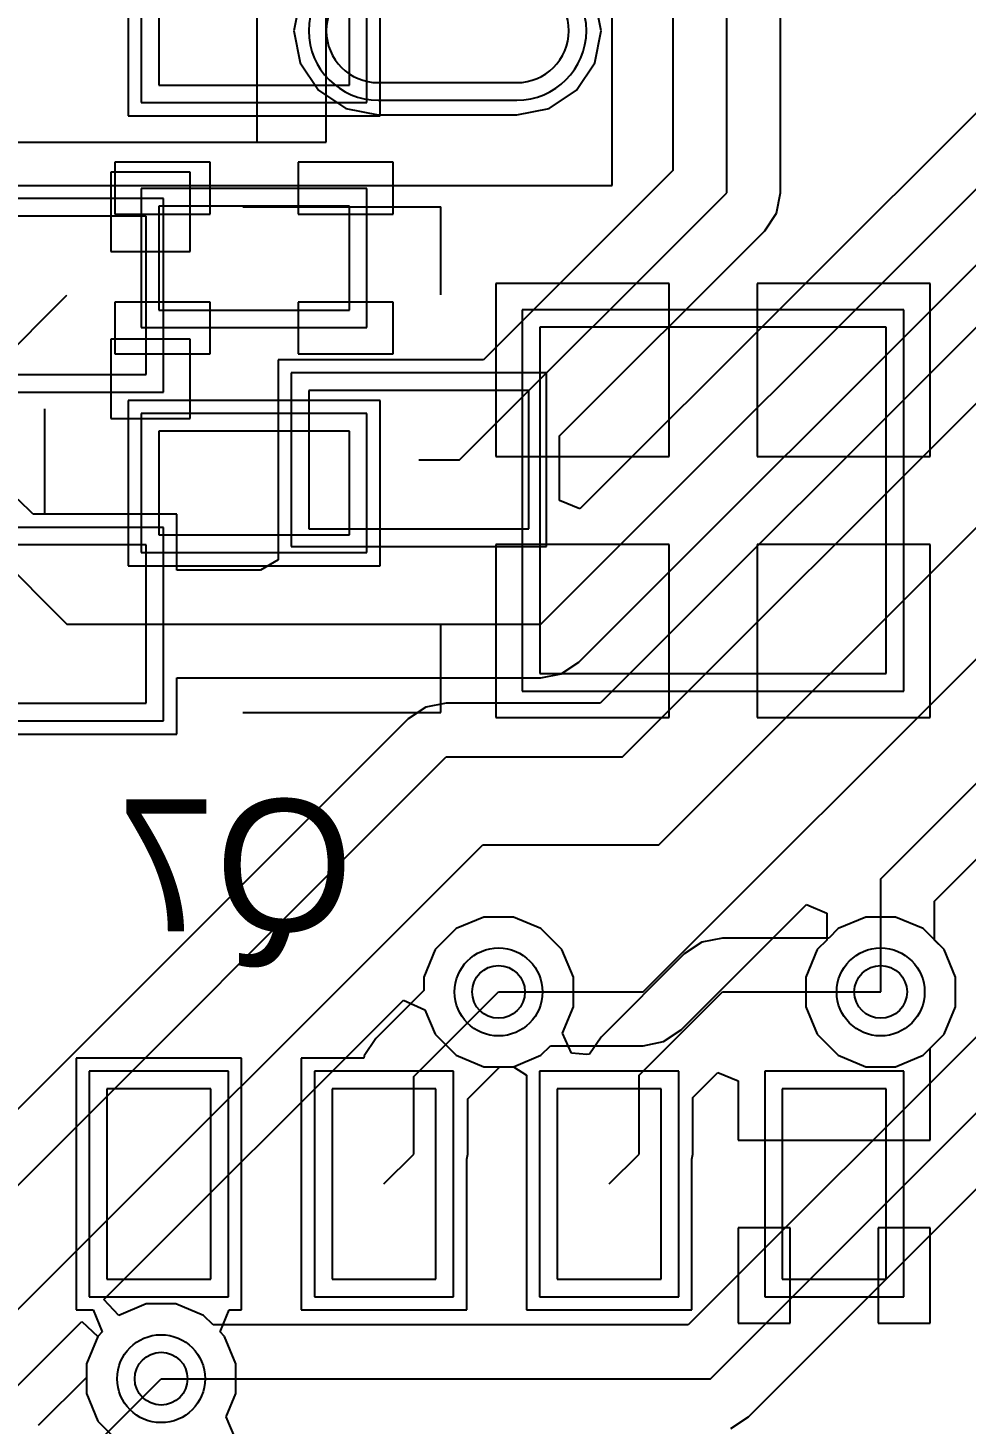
# Model space of a CAD drawing. Header units: millimetres. Extents: x 3.09 to 5.5, y 1.46 to 3.23.
# Drawn here: x 3.9962 to 4.2094, y 2.083 to 2.4006 of the extents above; entities that cross this region are included whole.
import ezdxf

# ---------------------------------------------------------------- set-up
doc = ezdxf.new("R2010")
doc.units = ezdxf.units.MM
doc.header["$MEASUREMENT"] = 0
for name, color, linetype in [('BottomLayer', 5, 'Continuous'), ('BottomOverlay', 54, 'Continuous'), ('BottomPaste', 16, 'Continuous'), ('BottomSolder', 6, 'Continuous'), ('Mechanical13', 56, 'Continuous'), ('Mechanical15', 56, 'Continuous'), ('MultiLayer', 9, 'Continuous'), ('PadHoleLayer', 156, 'Continuous'), ('TopLayer', 1, 'Continuous'), ('TopPaste', 8, 'Continuous'), ('TopSolder', 216, 'Continuous'), ('ViaHoleLayer', 16, 'Continuous')]:
    doc.layers.add(name, color=color, linetype=linetype)

# ---------------------------------------------------------------- blocks, each defined once
blk = doc.blocks.new('SOP_8_B_17')
at = {"layer": 'BottomLayer'}
for p, q in [((-0.0925197, 0.086811), (-0.1240157, 0.086811)), ((0.1240157, 0.086811), (0.0925197, 0.086811)), ((-0.0925197, 0.063189), (-0.1240157, 0.063189)), ((0.1240157, 0.063189), (0.0925197, 0.063189)), ((-0.0925197, 0.036811), (-0.1240157, 0.036811)), ((0.1240157, 0.036811), (0.0925197, 0.036811)), ((-0.0925197, 0.013189), (-0.1240157, 0.013189)), ((0.1240157, 0.013189), (0.0925197, 0.013189)), ((-0.0925197, -0.013189), (-0.1240157, -0.013189)), ((0.1240157, -0.013189), (0.0925197, -0.013189)), ((-0.0925197, -0.036811), (-0.1240157, -0.036811)), ((0.1240157, -0.036811), (0.0925197, -0.036811)), ((-0.0925197, -0.063189), (-0.1240157, -0.063189)), ((0.1240157, -0.063189), (0.0925197, -0.063189)), ((-0.0925197, -0.086811), (-0.1240157, -0.086811)), ((0.1240157, -0.086811), (0.0925197, -0.086811))]:
    blk.add_line(p, q, dxfattribs=at)
for centre, start, end in [((-0.1240157, 0.075), 90, 270), ((-0.0925197, 0.075), 270, 90), ((0.0925197, 0.075), 90, 270), ((0.1240157, 0.075), 270, 90), ((-0.1240157, 0.025), 90, 270), ((-0.0925197, 0.025), 270, 90), ((0.0925197, 0.025), 90, 270), ((0.1240157, 0.025), 270, 90), ((-0.1240157, -0.025), 90, 270), ((-0.0925197, -0.025), 270, 90), ((0.0925197, -0.025), 90, 270), ((0.1240157, -0.025), 270, 90), ((-0.1240157, -0.075), 90, 270), ((-0.0925197, -0.075), 270, 90), ((0.0925197, -0.075), 90, 270), ((0.1240157, -0.075), 270, 90)]:
    blk.add_arc(centre, 0.011811, start, end, dxfattribs=at)
at = {"layer": 'BottomOverlay'}
for p, q in [((0.0649606, 0.1003937), (-0.0649606, 0.1003937)), ((-0.0649606, 0.1003937), (-0.0649606, -0.1003937)), ((0.0649606, 0.1003937), (0.0649606, -0.1003937)), ((0.0649606, -0.1003937), (-0.0649606, -0.1003937))]:
    blk.add_line(p, q, dxfattribs=at)
for centre, radius in [((-0.0255905, -0.0610236), 0.011811), ((-0.1082677, -0.1084646), 0.0049213)]:
    blk.add_circle(centre, radius, dxfattribs=at)
at = {"layer": 'BottomPaste'}
for p, q in [((-0.0925197, 0.086811), (-0.1240157, 0.086811)), ((0.1240157, 0.086811), (0.0925197, 0.086811)), ((-0.0925197, 0.063189), (-0.1240157, 0.063189)), ((0.1240157, 0.063189), (0.0925197, 0.063189)), ((-0.0925197, 0.036811), (-0.1240157, 0.036811)), ((0.1240157, 0.036811), (0.0925197, 0.036811)), ((-0.0925197, 0.013189), (-0.1240157, 0.013189)), ((0.1240157, 0.013189), (0.0925197, 0.013189)), ((-0.0925197, -0.013189), (-0.1240157, -0.013189)), ((0.1240157, -0.013189), (0.0925197, -0.013189)), ((-0.0925197, -0.036811), (-0.1240157, -0.036811)), ((0.1240157, -0.036811), (0.0925197, -0.036811)), ((-0.0925197, -0.063189), (-0.1240157, -0.063189)), ((0.1240157, -0.063189), (0.0925197, -0.063189)), ((-0.0925197, -0.086811), (-0.1240157, -0.086811)), ((0.1240157, -0.086811), (0.0925197, -0.086811))]:
    blk.add_line(p, q, dxfattribs=at)
for centre, start, end in [((-0.1240157, 0.075), 90, 270), ((-0.0925197, 0.075), 270, 90), ((0.0925197, 0.075), 90, 270), ((0.1240157, 0.075), 270, 90), ((-0.1240157, 0.025), 90, 270), ((-0.0925197, 0.025), 270, 90), ((0.0925197, 0.025), 90, 270), ((0.1240157, 0.025), 270, 90), ((-0.1240157, -0.025), 90, 270), ((-0.0925197, -0.025), 270, 90), ((0.0925197, -0.025), 90, 270), ((0.1240157, -0.025), 270, 90), ((-0.1240157, -0.075), 90, 270), ((-0.0925197, -0.075), 270, 90), ((0.0925197, -0.075), 90, 270), ((0.1240157, -0.075), 270, 90)]:
    blk.add_arc(centre, 0.011811, start, end, dxfattribs=at)
at = {"layer": 'BottomSolder'}
for p, q in [((-0.0925197, 0.090811), (-0.1240157, 0.090811)), ((0.1240157, 0.090811), (0.0925197, 0.090811)), ((-0.0925197, 0.059189), (-0.1240157, 0.059189)), ((0.1240157, 0.059189), (0.0925197, 0.059189)), ((-0.0925197, 0.040811), (-0.1240157, 0.040811)), ((0.1240157, 0.040811), (0.0925197, 0.040811)), ((-0.0925197, 0.009189), (-0.1240157, 0.009189)), ((0.1240157, 0.009189), (0.0925197, 0.009189)), ((-0.0925197, -0.009189), (-0.1240157, -0.009189)), ((0.1240157, -0.009189), (0.0925197, -0.009189)), ((-0.0925197, -0.040811), (-0.1240157, -0.040811)), ((0.1240157, -0.040811), (0.0925197, -0.040811)), ((-0.0925197, -0.059189), (-0.1240157, -0.059189)), ((0.1240157, -0.059189), (0.0925197, -0.059189)), ((-0.0925197, -0.090811), (-0.1240157, -0.090811)), ((0.1240157, -0.090811), (0.0925197, -0.090811))]:
    blk.add_line(p, q, dxfattribs=at)
for centre, start, end in [((-0.1240157, 0.075), 90, 270), ((-0.0925197, 0.075), 270, 90), ((0.0925197, 0.075), 90, 270), ((0.1240157, 0.075), 270, 90), ((-0.1240157, 0.025), 90, 270), ((-0.0925197, 0.025), 270, 90), ((0.0925197, 0.025), 90, 270), ((0.1240157, 0.025), 270, 90), ((-0.1240157, -0.025), 90, 270), ((-0.0925197, -0.025), 270, 90), ((0.0925197, -0.025), 90, 270), ((0.1240157, -0.025), 270, 90), ((-0.1240157, -0.075), 90, 270), ((-0.0925197, -0.075), 270, 90), ((0.0925197, -0.075), 90, 270), ((0.1240157, -0.075), 270, 90)]:
    blk.add_arc(centre, 0.015811, start, end, dxfattribs=at)
at = {"layer": 'Mechanical13'}
for p, q in [((0.0807087, 0.1003937), (-0.0807086, 0.1003937)), ((-0.0807086, 0.1003937), (-0.0807086, -0.1003937)), ((0.0807087, 0.1003937), (0.0807087, -0.1003937)), ((0.0807087, -0.1003937), (-0.0807086, -0.1003937))]:
    blk.add_line(p, q, dxfattribs=at)
blk.add_circle((-0.0452756, -0.0649606), 0.019685, dxfattribs=at)
at = {"layer": 'Mechanical15'}
for p, q in [((0.1456693, 0.1102362), (-0.1456693, 0.1102362)), ((-0.1456693, 0.1102362), (-0.1456693, -0.1102362)), ((0.1456693, 0.1102362), (0.1456693, -0.1102362)), ((0, 0.019685), (0, -0.019685)), ((0.0196851, 0), (-0.019685, 0)), ((0.1456693, -0.1102362), (-0.1456693, -0.1102362))]:
    blk.add_line(p, q, dxfattribs=at)
blk = doc.blocks.new('AIR722UG_A10_18')
at = {"layer": 'TopLayer'}
for p, q in [((0.1811024, 0.3897638), (0.1811024, 0.3661418)), ((0.2244094, 0.3661418), (0.2244094, 0.3897638)), ((0.1811024, 0.3661418), (0.2244094, 0.3661418)), ((0.1811024, 0.3385827), (0.1811024, 0.3149607)), ((0.2244094, 0.3385827), (0.1811024, 0.3385827)), ((0.2244094, 0.3149607), (0.2244094, 0.3385827)), ((0.1811024, 0.3149607), (0.2244094, 0.3149607)), ((0.2677165, 0.3110236), (0.2677165, 0.2322834)), ((0.3464567, 0.3110236), (0.2677165, 0.3110236)), ((0.3464567, 0.2322834), (0.3464567, 0.3110236)), ((0.1811024, 0.2874016), (0.1811024, 0.2637796)), ((0.2244094, 0.2874016), (0.1811024, 0.2874016)), ((0.2244094, 0.2637796), (0.2244094, 0.2874016)), ((0.1811024, 0.2637796), (0.2244094, 0.2637796)), ((0.2677165, 0.2322834), (0.3464567, 0.2322834)), ((0.1929134, 0.1377952), (0.1692914, 0.1377952)), ((0.1692914, 0.1377952), (0.1692914, 0.0944882)), ((0.1929134, 0.0944882), (0.1929134, 0.1377952)), ((0.2440945, 0.1377952), (0.2204725, 0.1377952)), ((0.2204725, 0.1377952), (0.2204725, 0.0944882)), ((0.2440945, 0.0944882), (0.2440945, 0.1377952)), ((0.2952756, 0.1377952), (0.2716536, 0.1377952)), ((0.2716536, 0.1377952), (0.2716536, 0.0944882)), ((0.2952756, 0.0944882), (0.2952756, 0.1377952)), ((0.3464567, 0.1377952), (0.3228347, 0.1377952)), ((0.3228347, 0.1377952), (0.3228347, 0.0944882)), ((0.3464567, 0.0944882), (0.3464567, 0.1377952)), ((0.1692914, 0.0944882), (0.1929134, 0.0944882)), ((0.2204725, 0.0944882), (0.2440945, 0.0944882)), ((0.2716536, 0.0944882), (0.2952756, 0.0944882)), ((0.3228347, 0.0944882), (0.3464567, 0.0944882))]:
    blk.add_line(p, q, dxfattribs=at)
at = {"layer": 'TopPaste'}
for p, q in [((0.1811024, 0.3897638), (0.1811024, 0.3661418)), ((0.2244094, 0.3661418), (0.2244094, 0.3897638)), ((0.1811024, 0.3661418), (0.2244094, 0.3661418)), ((0.1811024, 0.3385827), (0.1811024, 0.3149607)), ((0.2244094, 0.3385827), (0.1811024, 0.3385827)), ((0.2244094, 0.3149607), (0.2244094, 0.3385827)), ((0.1811024, 0.3149607), (0.2244094, 0.3149607)), ((0.2677165, 0.3110236), (0.2677165, 0.2322834)), ((0.3464567, 0.3110236), (0.2677165, 0.3110236)), ((0.3464567, 0.2322834), (0.3464567, 0.3110236)), ((0.1811024, 0.2874016), (0.1811024, 0.2637796)), ((0.2244094, 0.2874016), (0.1811024, 0.2874016)), ((0.2244094, 0.2637796), (0.2244094, 0.2874016)), ((0.1811024, 0.2637796), (0.2244094, 0.2637796)), ((0.2677165, 0.2322834), (0.3464567, 0.2322834)), ((0.1929134, 0.1377952), (0.1692914, 0.1377952)), ((0.1692914, 0.1377952), (0.1692914, 0.0944882)), ((0.1929134, 0.0944882), (0.1929134, 0.1377952)), ((0.2440945, 0.1377952), (0.2204725, 0.1377952)), ((0.2204725, 0.1377952), (0.2204725, 0.0944882)), ((0.2440945, 0.0944882), (0.2440945, 0.1377952)), ((0.2952756, 0.1377952), (0.2716536, 0.1377952)), ((0.2716536, 0.1377952), (0.2716536, 0.0944882)), ((0.2952756, 0.0944882), (0.2952756, 0.1377952)), ((0.3464567, 0.1377952), (0.3228347, 0.1377952)), ((0.3228347, 0.1377952), (0.3228347, 0.0944882)), ((0.3464567, 0.0944882), (0.3464567, 0.1377952)), ((0.1692914, 0.0944882), (0.1929134, 0.0944882)), ((0.2204725, 0.0944882), (0.2440945, 0.0944882)), ((0.2716536, 0.0944882), (0.2952756, 0.0944882)), ((0.3228347, 0.0944882), (0.3464567, 0.0944882))]:
    blk.add_line(p, q, dxfattribs=at)
at = {"layer": 'TopSolder'}
for p, q in [((0.1771024, 0.3937638), (0.1771024, 0.3621418)), ((0.2284094, 0.3621418), (0.2284094, 0.3937638)), ((0.1771024, 0.3621418), (0.2284094, 0.3621418)), ((0.1771024, 0.3425827), (0.1771024, 0.3109607)), ((0.2284094, 0.3425827), (0.1771024, 0.3425827)), ((0.2284094, 0.3109607), (0.2284094, 0.3425827)), ((0.2637165, 0.3150236), (0.2637165, 0.2282834)), ((0.3504567, 0.3150236), (0.2637165, 0.3150236)), ((0.3504567, 0.2282834), (0.3504567, 0.3150236)), ((0.1771024, 0.3109607), (0.2284094, 0.3109607)), ((0.1771024, 0.2914016), (0.1771024, 0.2597796)), ((0.2284094, 0.2914016), (0.1771024, 0.2914016)), ((0.2284094, 0.2597796), (0.2284094, 0.2914016)), ((0.1771024, 0.2597796), (0.2284094, 0.2597796)), ((0.2637165, 0.2282834), (0.3504567, 0.2282834)), ((0.1969134, 0.1417952), (0.1652914, 0.1417952)), ((0.1652914, 0.1417952), (0.1652914, 0.0904882)), ((0.1969134, 0.0904882), (0.1969134, 0.1417952)), ((0.2480945, 0.1417952), (0.2164725, 0.1417952)), ((0.2164725, 0.1417952), (0.2164725, 0.0904882)), ((0.2480945, 0.0904882), (0.2480945, 0.1417952)), ((0.2992756, 0.1417952), (0.2676536, 0.1417952)), ((0.2676536, 0.1417952), (0.2676536, 0.0904882)), ((0.2992756, 0.0904882), (0.2992756, 0.1417952)), ((0.3504567, 0.1417952), (0.3188347, 0.1417952)), ((0.3188347, 0.1417952), (0.3188347, 0.0904882)), ((0.3504567, 0.0904882), (0.3504567, 0.1417952)), ((0.1652914, 0.0904882), (0.1969134, 0.0904882)), ((0.2164725, 0.0904882), (0.2480945, 0.0904882)), ((0.2676536, 0.0904882), (0.2992756, 0.0904882)), ((0.3188347, 0.0904882), (0.3504567, 0.0904882))]:
    blk.add_line(p, q, dxfattribs=at)
blk = doc.blocks.new('SOT_23_B_55')
at = {"layer": 'BottomLayer'}
for p, q in [((-0.018, 0.018), (-0.018, -0.018)), ((0.018, 0.018), (-0.018, 0.018)), ((0.018, -0.018), (0.018, 0.018)), ((0.0568032, 0.018), (0.0568032, -0.018)), ((0.0928032, 0.018), (0.0568032, 0.018)), ((0.0928032, -0.018), (0.0928032, 0.018)), ((-0.018, -0.018), (0.018, -0.018)), ((0.0568032, -0.018), (0.0928032, -0.018)), ((0.0216536, -0.055), (0.0216536, -0.105)), ((0.0531496, -0.055), (0.0216536, -0.055)), ((0.0531496, -0.105), (0.0531496, -0.055)), ((0.0216536, -0.105), (0.0531496, -0.105))]:
    blk.add_line(p, q, dxfattribs=at)
at = {"layer": 'BottomOverlay'}
for p, q in [((0.025, 0.005), (0.049, 0.005)), ((-0.0200984, -0.04), (-0.0200984, -0.085)), ((0.0949016, -0.04), (0.0949016, -0.085)), ((-0.0200984, -0.085), (-9.84e-05, -0.085)), ((0.0749016, -0.085), (0.0949016, -0.085))]:
    blk.add_line(p, q, dxfattribs=at)
at = {"layer": 'BottomPaste'}
for p, q in [((-0.018, 0.018), (-0.018, -0.018)), ((0.018, 0.018), (-0.018, 0.018)), ((0.018, -0.018), (0.018, 0.018)), ((0.0568032, 0.018), (0.0568032, -0.018)), ((0.0928032, 0.018), (0.0568032, 0.018)), ((0.0928032, -0.018), (0.0928032, 0.018)), ((-0.018, -0.018), (0.018, -0.018)), ((0.0568032, -0.018), (0.0928032, -0.018)), ((0.0216536, -0.055), (0.0216536, -0.105)), ((0.0531496, -0.055), (0.0216536, -0.055)), ((0.0531496, -0.105), (0.0531496, -0.055)), ((0.0216536, -0.105), (0.0531496, -0.105))]:
    blk.add_line(p, q, dxfattribs=at)
at = {"layer": 'BottomSolder'}
for p, q in [((-0.022, 0.022), (-0.022, -0.022)), ((0.022, 0.022), (-0.022, 0.022)), ((0.022, -0.022), (0.022, 0.022)), ((0.0528032, 0.022), (0.0528032, -0.022)), ((0.0968032, 0.022), (0.0528032, 0.022)), ((0.0968032, -0.022), (0.0968032, 0.022)), ((-0.022, -0.022), (0.022, -0.022)), ((0.0528032, -0.022), (0.0968032, -0.022)), ((0.0176536, -0.051), (0.0176536, -0.109)), ((0.0571496, -0.051), (0.0176536, -0.051)), ((0.0571496, -0.109), (0.0571496, -0.051)), ((0.0176536, -0.109), (0.0571496, -0.109))]:
    blk.add_line(p, q, dxfattribs=at)
at = {"layer": 'PadHoleLayer'}
for points in [[(0, 0), (0, 0), (0, 0), (0, 0)], [(0.0748032, 0), (0.0748032, 0), (0.0748032, 0), (0.0748032, 0)], [(0.0374016, -0.08), (0.0374016, -0.08), (0.0374016, -0.08), (0.0374016, -0.08)]]:
    blk.add_lwpolyline(points, close=True, dxfattribs=at)

msp = doc.modelspace()

# ---------------------------------------------------------------- linework, layer by layer
at = {"layer": 'BottomLayer'}
for p, q in [((4.5832842, 2.7528748), (4.1216194, 2.29121)), ((4.1127124, 2.265), (4.5919357, 2.7442233)), ((4.1359722, 2.181318), (4.5075421, 2.5528879)), ((4.1900007, 2.2070623), (4.5146694, 2.531731)), ((4.1395644, 2.2147832), (4.45, 2.5252188)), ((4.2022358, 2.2019944), (4.5197373, 2.5194959)), ((4.155, 2.3631497), (4.155, 2.5)), ((4.1213639, 2.2563485), (4.348773, 2.4837576)), ((4.1427649, 2.4831575), (4.1427649, 2.3682176)), ((4.1672351, 2.3631497), (4.1672351, 2.4831575)), ((4.3562347, 2.4770407), (4.1262122, 2.2470182)), ((4.1312801, 2.2347831), (4.3692294, 2.4727324)), ((4.0580679, 2.4073397), (4.0566079, 2.4)), ((4.1264629, 2.4), (4.1250029, 2.4073397)), ((4.0566079, 2.4), (4.0580679, 2.3926603)), ((4.1250029, 2.3926603), (4.1264629, 2.4)), ((4.0580679, 2.3926603), (4.0622254, 2.386438)), ((4.1208454, 2.386438), (4.1250029, 2.3926603)), ((4.0622254, 2.386438), (4.0684477, 2.3822805)), ((4.1146231, 2.3822805), (4.1208454, 2.386438)), ((4.0684477, 2.3822805), (4.0757874, 2.3808205)), ((4.1072834, 2.3808205), (4.1146231, 2.3822805)), ((4.0757874, 2.3808205), (4.1072834, 2.3808205)), ((4.033, 2.3678032), (4.015, 2.3678032)), ((4.015, 2.3678032), (4.015, 2.3498032)), ((4.033, 2.3498032), (4.033, 2.3678032)), ((4.1427649, 2.3682176), (4.0996969, 2.3251496)), ((4.0942519, 2.3024016), (4.155, 2.3631497)), ((4.1663038, 2.3584675), (4.1672351, 2.3631497)), ((4.1636515, 2.3544982), (4.1663038, 2.3584675)), ((4.117, 2.3078467), (4.1636515, 2.3544982)), ((4.015, 2.3498032), (4.033, 2.3498032)), ((3.9853149, 2.3201181), (4.005, 2.3398032)), ((4.033, 2.3298032), (4.015, 2.3298032)), ((4.015, 2.3298032), (4.015, 2.3118032)), ((4.033, 2.3118032), (4.033, 2.3298032)), ((4.0996969, 2.3251496), (4.053, 2.3251496)), ((4.053, 2.3251496), (4.053, 2.2796537)), ((4.015, 2.3118032), (4.033, 2.3118032)), ((4.117, 2.2931235), (4.117, 2.3078467)), ((4.085, 2.3024016), (4.0942519, 2.3024016)), ((3.997303, 2.29), (3.9939664, 2.2933366)), ((4.1216194, 2.29121), (4.117, 2.2931235)), ((4.03, 2.29), (3.997303, 2.29)), ((4.03, 2.2772351), (4.03, 2.29)), ((3.9853149, 2.2846851), (4.005, 2.265)), ((4.053, 2.2796537), (4.0490017, 2.2772351)), ((4.0490017, 2.2772351), (4.03, 2.2772351)), ((4.005, 2.265), (4.1127124, 2.265)), ((4.1173946, 2.2536962), (4.1213639, 2.2563485)), ((4.03, 2.24), (4.03, 2.2527649)), ((4.03, 2.2527649), (4.1127124, 2.2527649)), ((4.1127124, 2.2527649), (4.1173946, 2.2536962)), ((4.0865649, 2.2460869), (4.0825956, 2.2434346)), ((4.0912471, 2.2470182), (4.0865649, 2.2460869)), ((4.1262122, 2.2470182), (4.0912471, 2.2470182)), ((4.0825956, 2.2434346), (3.947, 2.107839)), ((3.98, 2.24), (4.03, 2.24)), ((3.771464, 1.915), (4.0912471, 2.2347831)), ((4.0912471, 2.2347831), (4.1312801, 2.2347831)), ((4.2683317, 2.2276889), (4.1462149, 2.1055721)), ((4.1512828, 2.093337), (4.2805668, 2.222621)), ((3.7797482, 1.895), (4.0995314, 2.2147832)), ((4.0995314, 2.2147832), (4.1395644, 2.2147832)), ((4.1599343, 2.0846855), (4.2892183, 2.2139695)), ((4.1900007, 2.1813187), (4.1900007, 2.2070623)), ((4.1446237, 2.1726665), (4.1731462, 2.201189)), ((4.1731462, 2.201189), (4.1777656, 2.1992755)), ((4.2022358, 2.1931238), (4.2022358, 2.2019944)), ((4.1777656, 2.1992755), (4.1777656, 2.1931252)), ((4.1777656, 2.1931252), (4.1755881, 2.1909477)), ((4.2044119, 2.1909477), (4.2022358, 2.1931238)), ((4.1755881, 2.1909477), (4.173, 2.1846995)), ((4.207, 2.1846995), (4.2044119, 2.1909477)), ((4.173, 2.1846995), (4.173, 2.1779365)), ((4.207, 2.1779365), (4.207, 2.1846995)), ((4.0133889, 2.1113377), (4.0815138, 2.1794626)), ((4.0815138, 2.1794626), (4.0864043, 2.177282)), ((4.1031332, 2.181318), (4.1359722, 2.181318)), ((4.19, 2.181318), (4.1900007, 2.1813187)), ((4.0864043, 2.177282), (4.0887213, 2.1716883)), ((4.173, 2.1779365), (4.1755881, 2.1716883)), ((4.2044119, 2.1716883), (4.207, 2.1779365)), ((4.1406544, 2.1700142), (4.1446237, 2.1726665)), ((4.0887213, 2.1716883), (4.0935035, 2.1669061)), ((4.1359722, 2.1690829), (4.1406544, 2.1700142)), ((4.1755881, 2.1716883), (4.1803703, 2.1669061)), ((4.1996297, 2.1669061), (4.2044119, 2.1716883)), ((4.0935035, 2.1669061), (4.0997517, 2.164318)), ((4.1065147, 2.164318), (4.1127629, 2.1669061)), ((4.1127629, 2.1669061), (4.1149397, 2.1690829)), ((4.1149397, 2.1690829), (4.1359722, 2.1690829)), ((4.1803703, 2.1669061), (4.1866185, 2.164318)), ((4.1933815, 2.164318), (4.1996297, 2.1669061)), ((4.0997517, 2.164318), (4.1065147, 2.164318)), ((4.1866185, 2.164318), (4.1933815, 2.164318)), ((4.016796, 2.1077489), (4.0133889, 2.1113377)), ((4.0230441, 2.110337), (4.016796, 2.1077489)), ((4.0298071, 2.110337), (4.0230441, 2.110337)), ((4.0360553, 2.1077489), (4.0298071, 2.110337)), ((3.7883997, 1.8863485), (4.0084249, 2.1063737)), ((4.0084249, 2.1063737), (4.0120137, 2.1029666)), ((4.0382321, 2.1055721), (4.0360553, 2.1077489)), ((4.0120137, 2.1029666), (4.0094256, 2.0967185)), ((4.1462149, 2.1055721), (4.0382321, 2.1055721)), ((4.0094256, 2.0967185), (4.0094256, 2.0899555)), ((4.0264256, 2.093337), (4.1512828, 2.093337)), ((4.0094256, 2.0899555), (4.0120137, 2.0837073)), ((4.0120137, 2.0837073), (4.0167959, 2.0789251)), ((4.155965, 2.0820332), (4.1599343, 2.0846855))]:
    msp.add_line(p, q, dxfattribs=at)
for centre in [(4.1031332, 2.181318), (4.19, 2.181318), (4.0264256, 2.093337)]:
    msp.add_circle(centre, 0.01, dxfattribs=at)
at = {"layer": 'MultiLayer'}
for centre in [(4.1031332, 2.181318), (4.19, 2.181318), (4.0264256, 2.093337)]:
    msp.add_circle(centre, 0.01, dxfattribs=at)
at = {"layer": 'TopLayer'}
for p, q in [((4.0189056, 2.4182598), (4.0189056, 2.3806378)), ((4.0762126, 2.3806378), (4.0762126, 2.4182598)), ((4.0189056, 2.3806378), (4.0762126, 2.3806378)), ((4.0375591, 2.3700787), (4.0159056, 2.3700787)), ((4.0159056, 2.3700787), (4.0159056, 2.3582677)), ((4.0375591, 2.3582677), (4.0375591, 2.3700787)), ((4.0792126, 2.3700787), (4.0575591, 2.3700787)), ((4.0575591, 2.3700787), (4.0575591, 2.3582677)), ((4.0792126, 2.3582677), (4.0792126, 2.3700787)), ((4.0159056, 2.3582677), (4.0375591, 2.3582677)), ((4.0575591, 2.3582677), (4.0792126, 2.3582677)), ((4.1418898, 2.3425196), (4.1025197, 2.3425196)), ((4.1025197, 2.3425196), (4.1025197, 2.3031495)), ((4.1418898, 2.3031495), (4.1418898, 2.3425196)), ((4.2012599, 2.3425196), (4.1618898, 2.3425196)), ((4.1618898, 2.3425196), (4.1618898, 2.3031495)), ((4.2012599, 2.3031495), (4.2012599, 2.3425196)), ((4.0375591, 2.3382677), (4.0159056, 2.3382677)), ((4.0159056, 2.3382677), (4.0159056, 2.3264567)), ((4.0375591, 2.3264567), (4.0375591, 2.3382677)), ((4.0792126, 2.3382677), (4.0575591, 2.3382677)), ((4.0575591, 2.3382677), (4.0575591, 2.3264567)), ((4.0792126, 2.3264567), (4.0792126, 2.3382677)), ((4.0159056, 2.3264567), (4.0375591, 2.3264567)), ((4.0575591, 2.3264567), (4.0792126, 2.3264567)), ((4.0762126, 2.3158976), (4.0189056, 2.3158976)), ((4.0189056, 2.3158976), (4.0189056, 2.2782756)), ((4.0762126, 2.2782756), (4.0762126, 2.3158976)), ((4.1025197, 2.3031495), (4.1418898, 2.3031495)), ((4.1618898, 2.3031495), (4.2012599, 2.3031495)), ((4.1418898, 2.2831495), (4.1025197, 2.2831495)), ((4.1025197, 2.2831495), (4.1025197, 2.2437794)), ((4.1418898, 2.2437794), (4.1418898, 2.2831495)), ((4.2012599, 2.2831495), (4.1618898, 2.2831495)), ((4.1618898, 2.2831495), (4.1618898, 2.2437794)), ((4.2012599, 2.2437794), (4.2012599, 2.2831495)), ((4.0189056, 2.2782756), (4.0762126, 2.2782756)), ((4.1025197, 2.2437794), (4.1418898, 2.2437794)), ((4.1618898, 2.2437794), (4.2012599, 2.2437794)), ((4.0997517, 2.198318), (4.0935035, 2.1957299)), ((4.1065147, 2.198318), (4.0997517, 2.198318)), ((4.1127629, 2.1957299), (4.1065147, 2.198318)), ((4.1866185, 2.198318), (4.1803703, 2.1957299)), ((4.1933815, 2.198318), (4.1866185, 2.198318)), ((4.1996297, 2.1957299), (4.1933815, 2.198318)), ((4.0935035, 2.1957299), (4.0887213, 2.1909477)), ((4.1175451, 2.1909477), (4.1127629, 2.1957299)), ((4.1803703, 2.1957299), (4.1781935, 2.1935531)), ((4.2044119, 2.1909477), (4.1996297, 2.1957299)), ((4.149326, 2.1926218), (4.1453567, 2.1899695)), ((4.1540082, 2.1935531), (4.149326, 2.1926218)), ((4.1781935, 2.1935531), (4.1540082, 2.1935531)), ((4.0887213, 2.1909477), (4.0861332, 2.1846995)), ((4.1201332, 2.1846995), (4.1175451, 2.1909477)), ((4.1453567, 2.1899695), (4.1264273, 2.1710401)), ((4.207, 2.1846995), (4.2044119, 2.1909477)), ((4.0861332, 2.1846995), (4.0861332, 2.181621)), ((4.1201332, 2.1779365), (4.1201332, 2.1846995)), ((4.207, 2.1779365), (4.207, 2.1846995)), ((4.0861332, 2.181621), (4.0752462, 2.170734)), ((4.0838977, 2.1620825), (4.1031332, 2.181318)), ((4.1350788, 2.1623886), (4.1540082, 2.181318)), ((4.1540082, 2.181318), (4.19, 2.181318)), ((4.1176452, 2.17193), (4.1201332, 2.1779365)), ((4.2044119, 2.1716883), (4.207, 2.1779365)), ((4.0752462, 2.170734), (4.0725939, 2.1667647)), ((4.1197469, 2.1673573), (4.1176452, 2.17193)), ((4.1264273, 2.1710401), (4.1238386, 2.1671659)), ((4.2012599, 2.1685363), (4.2044119, 2.1716883)), ((4.0447166, 2.1662912), (4.0070946, 2.1662912)), ((4.0070946, 2.1662912), (4.0070946, 2.1089842)), ((4.0447166, 2.1089842), (4.0447166, 2.1662912)), ((4.0724997, 2.1662912), (4.0582757, 2.1662912)), ((4.0582757, 2.1662912), (4.0582757, 2.1089842)), ((4.0725939, 2.1667647), (4.0724997, 2.1662912)), ((4.1231651, 2.1671142), (4.1197469, 2.1673573)), ((4.1238386, 2.1671659), (4.1231651, 2.1671142)), ((4.2012599, 2.1476377), (4.2012599, 2.1685363)), ((4.0961328, 2.1570146), (4.1034362, 2.164318)), ((4.1034362, 2.164318), (4.1065146, 2.164318)), ((4.1065146, 2.164318), (4.1094568, 2.1623521)), ((4.1473139, 2.1573207), (4.1530185, 2.1630253)), ((4.1530185, 2.1630253), (4.1576379, 2.1611118)), ((4.0838977, 2.1444487), (4.0838977, 2.1620825)), ((4.1094568, 2.1623521), (4.1094568, 2.1089842)), ((4.1350788, 2.1444487), (4.1350788, 2.1623886)), ((4.1576379, 2.1611118), (4.1576379, 2.1476377)), ((4.0961328, 2.1444487), (4.0961328, 2.1570146)), ((4.1473139, 2.1444487), (4.1473139, 2.1573207)), ((4.1576379, 2.1476377), (4.1794487, 2.1476377)), ((4.1794487, 2.1476377), (4.2012599, 2.1476377)), ((4.0770867, 2.1376377), (4.0838977, 2.1444487)), ((4.0958977, 2.1432667), (4.0961328, 2.1444487)), ((4.1282678, 2.1376377), (4.1350788, 2.1444487)), ((4.1470788, 2.1432667), (4.1473139, 2.1444487)), ((4.0958977, 2.1089842), (4.0958977, 2.1432667)), ((4.1470788, 2.1089842), (4.1470788, 2.1432667)), ((4.1694487, 2.1276377), (4.1576379, 2.1276377)), ((4.1576379, 2.1276377), (4.1576379, 2.1059842)), ((4.1694487, 2.1059842), (4.1694487, 2.1276377)), ((4.2012599, 2.1276377), (4.1894487, 2.1276377)), ((4.1894487, 2.1276377), (4.1894487, 2.1059842)), ((4.2012599, 2.1059842), (4.2012599, 2.1276377)), ((4.0070946, 2.1089842), (4.0109601, 2.1089842)), ((4.0109601, 2.1089842), (4.0130312, 2.1039842)), ((4.03982, 2.1039842), (4.0418911, 2.1089842)), ((4.0418911, 2.1089842), (4.0447166, 2.1089842)), ((4.0582757, 2.1089842), (4.0958977, 2.1089842)), ((4.1094568, 2.1089842), (4.1470788, 2.1089842)), ((4.1576379, 2.1059842), (4.1694487, 2.1059842)), ((4.1894487, 2.1059842), (4.2012599, 2.1059842)), ((4.0120137, 2.1029667), (4.0094256, 2.0967185)), ((4.0130312, 2.1039842), (4.0120137, 2.1029667)), ((4.0408375, 2.1029667), (4.03982, 2.1039842)), ((4.0434256, 2.0967185), (4.0408375, 2.1029667)), ((4.0094256, 2.0967185), (4.0094256, 2.0936401)), ((4.0434256, 2.0899555), (4.0434256, 2.0967185)), ((4.0094256, 2.0936401), (3.9984745, 2.0826889)), ((4.007126, 2.0740374), (4.0264256, 2.093337)), ((4.0412392, 2.0846772), (4.0434256, 2.0899555)), ((4.0433402, 2.0796771), (4.0412392, 2.0846772))]:
    msp.add_line(p, q, dxfattribs=at)
for centre in [(4.1031332, 2.181318), (4.19, 2.181318), (4.0264256, 2.093337)]:
    msp.add_circle(centre, 0.01, dxfattribs=at)
at = {"layer": 'ViaHoleLayer'}
for centre in [(4.1031332, 2.181318), (4.19, 2.181318), (4.0264256, 2.093337)]:
    msp.add_circle(centre, 0.006, dxfattribs=at)

# ---------------------------------------------------------------- block references
msp.add_blockref('AIR722UG_A10_18', (3.8448032, 2.021496))
for name, p, rotation in [('SOP_8_B_17', (3.9832677, 2.475), 180), ('SOT_23_B_55', (4.005, 2.265), 90)]:
    msp.add_blockref(name, p, dxfattribs=dict(rotation=rotation))

# ---------------------------------------------------------------- texts
at = {"layer": 'BottomOverlay', "text_generation_flag": 2}
msp.add_text('Q7', height=0.03, dxfattribs=at).set_placement((4.0699919, 2.1951309))

doc.saveas('drawing.dxf')
